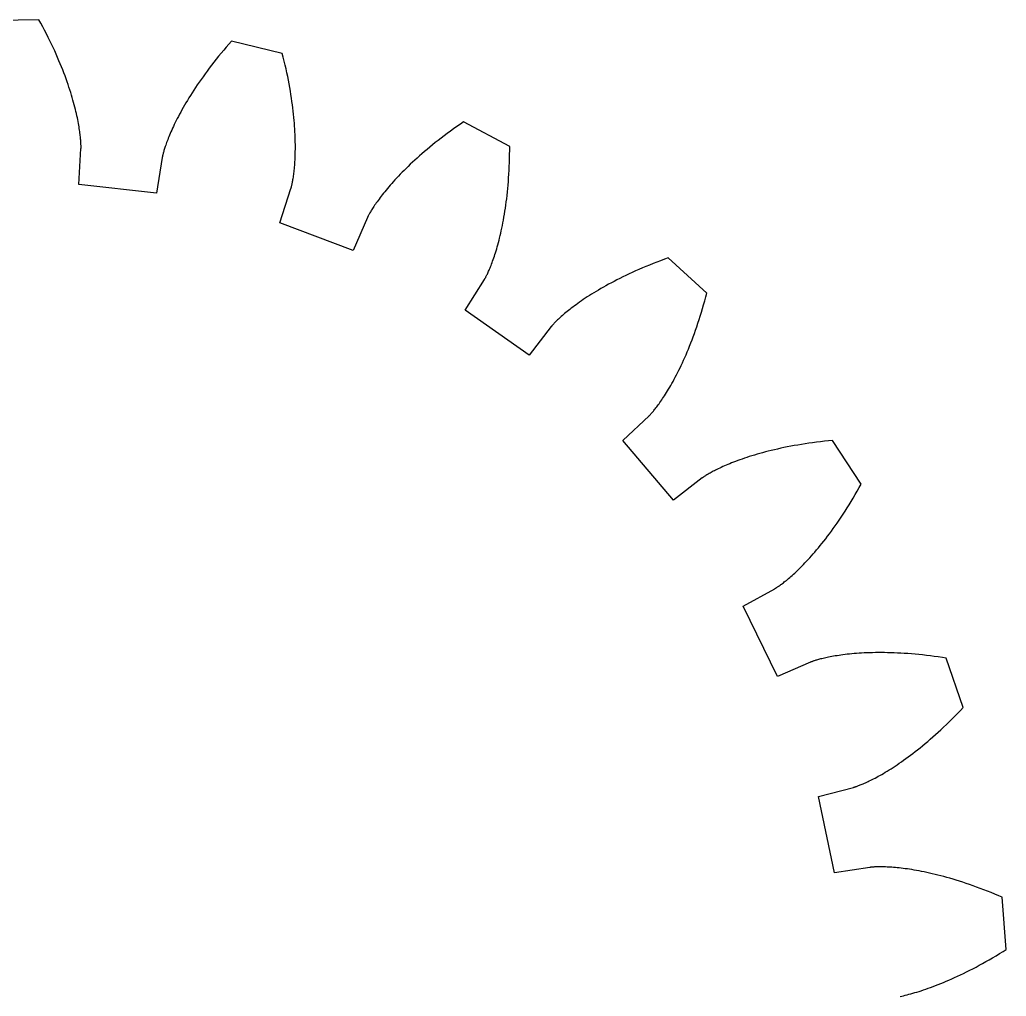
# Model space of a CAD drawing. Header units: metres. Extents: x -27 to 27, y -26.9 to 27.
# Drawn here: x -0.21 to 26.96, y 0.09 to 27 of the extents above; entities that cross this region are included whole.
import ezdxf

# ---------------------------------------------------------------- set-up
doc = ezdxf.new("R2010")
doc.units = ezdxf.units.M
doc.layers.add('1', color=7, linetype='Continuous')

msp = doc.modelspace()

# ---------------------------------------------------------------- linework, layer by layer
at = {"layer": '1'}
for p, q in [((0.317348, 26.998135), (-1.122025, 26.976675)), ((0.367988, 26.905449), (0.317348, 26.998135)), ((0.421586, 26.805283), (0.367988, 26.905449)), ((0.473477, 26.706238), (0.421586, 26.805283)), ((0.523685, 26.608337), (0.473477, 26.706238)), ((0.572235, 26.5116), (0.523685, 26.608337)), ((0.619149, 26.416046), (0.572235, 26.5116)), ((0.664455, 26.321703), (0.619149, 26.416046)), ((5.622053, 26.408192), (5.552286, 26.328896)), ((7.021542, 26.071018), (5.622053, 26.408192)), ((0.708174, 26.228586), (0.664455, 26.321703)), ((0.750334, 26.136719), (0.708174, 26.228586)), ((0.790958, 26.046118), (0.750334, 26.136719)), ((5.405608, 26.15773), (5.335117, 26.073252)), ((5.477992, 26.242952), (5.405608, 26.15773)), ((5.552286, 26.328896), (5.477992, 26.242952)), ((0.830072, 25.956804), (0.790958, 26.046118)), ((0.867702, 25.868797), (0.830072, 25.956804)), ((0.903873, 25.782118), (0.867702, 25.868797)), ((5.134811, 25.824549), (5.071702, 25.743313)), ((5.199738, 25.906633), (5.134811, 25.824549)), ((5.2665, 25.989544), (5.199738, 25.906633)), ((5.335117, 26.073252), (5.2665, 25.989544)), ((7.047541, 25.968651), (7.021542, 26.071018)), ((7.074544, 25.858301), (7.047541, 25.968651)), ((7.100174, 25.749464), (7.074544, 25.858301)), ((0.938612, 25.696781), (0.903873, 25.782118)), ((0.971946, 25.61281), (0.938612, 25.696781)), ((1.003899, 25.530218), (0.971946, 25.61281)), ((4.950851, 25.58349), (4.89307, 25.504951)), ((5.010388, 25.662952), (4.950851, 25.58349)), ((5.071702, 25.743313), (5.010388, 25.662952)), ((7.124458, 25.642153), (7.100174, 25.749464)), ((7.147424, 25.536381), (7.124458, 25.642153)), ((1.0345, 25.449026), (1.003899, 25.530218)), ((1.063775, 25.369247), (1.0345, 25.449026)), ((1.091751, 25.290903), (1.063775, 25.369247)), ((1.118455, 25.214008), (1.091751, 25.290903)), ((4.730053, 25.275131), (4.679086, 25.200535)), ((4.782693, 25.35075), (4.730053, 25.275131)), ((4.837024, 25.427364), (4.782693, 25.35075)), ((4.89307, 25.504951), (4.837024, 25.427364)), ((7.169102, 25.432163), (7.147424, 25.536381)), ((7.189522, 25.329515), (7.169102, 25.432163)), ((7.208711, 25.228451), (7.189522, 25.329515)), ((1.143915, 25.138575), (1.118455, 25.214008)), ((1.168159, 25.064625), (1.143915, 25.138575)), ((1.191214, 24.99217), (1.168159, 25.064625)), ((4.582075, 25.054495), (4.535988, 24.983099)), ((4.629767, 25.12698), (4.582075, 25.054495)), ((4.679086, 25.200535), (4.629767, 25.12698)), ((7.226699, 25.128986), (7.208711, 25.228451)), ((7.243515, 25.031128), (7.226699, 25.128986)), ((7.259189, 24.934893), (7.243515, 25.031128)), ((1.213108, 24.921228), (1.191214, 24.99217)), ((1.23387, 24.851809), (1.213108, 24.921228)), ((1.253527, 24.783932), (1.23387, 24.851809)), ((1.272109, 24.717607), (1.253527, 24.783932)), ((4.407126, 24.775669), (4.367227, 24.708853)), ((4.448537, 24.843664), (4.407126, 24.775669)), ((4.491483, 24.912815), (4.448537, 24.843664)), ((4.535988, 24.983099), (4.491483, 24.912815)), ((7.27375, 24.840294), (7.259189, 24.934893)), ((7.28723, 24.747343), (7.27375, 24.840294)), ((7.299655, 24.656048), (7.28723, 24.747343)), ((1.289643, 24.652849), (1.272109, 24.717607)), ((1.30616, 24.589674), (1.289643, 24.652849)), ((1.321687, 24.52809), (1.30616, 24.589674)), ((1.336254, 24.468113), (1.321687, 24.52809)), ((1.34989, 24.409752), (1.336254, 24.468113)), ((4.256365, 24.515675), (4.222275, 24.453773)), ((4.291871, 24.578835), (4.256365, 24.515675)), ((4.328817, 24.643232), (4.291871, 24.578835)), ((4.367227, 24.708853), (4.328817, 24.643232)), ((7.311058, 24.566425), (7.299655, 24.656048)), ((7.321468, 24.478479), (7.311058, 24.566425)), ((7.330915, 24.392227), (7.321468, 24.478479)), ((1.362625, 24.35302), (1.34989, 24.409752)), ((1.374487, 24.297928), (1.362625, 24.35302)), ((1.385507, 24.244486), (1.374487, 24.297928)), ((1.395714, 24.192707), (1.385507, 24.244486)), ((1.405138, 24.142597), (1.395714, 24.192707)), ((4.09957, 24.219158), (4.072182, 24.163847)), ((4.128249, 24.275827), (4.09957, 24.219158)), ((4.158242, 24.33383), (4.128249, 24.275827)), ((4.189575, 24.393152), (4.158242, 24.33383)), ((4.222275, 24.453773), (4.189575, 24.393152)), ((7.339431, 24.307676), (7.330915, 24.392227)), ((7.347044, 24.224836), (7.339431, 24.307676)), ((7.353786, 24.143715), (7.347044, 24.224836)), ((1.41381, 24.09417), (1.405138, 24.142597)), ((1.421758, 24.04743), (1.41381, 24.09417)), ((1.429014, 24.00239), (1.421758, 24.04743)), ((1.435607, 23.959057), (1.429014, 24.00239)), ((1.441569, 23.91744), (1.435607, 23.959057)), ((1.446929, 23.877544), (1.441569, 23.91744)), ((3.975001, 23.956505), (3.953666, 23.908234)), ((3.997493, 24.00622), (3.975001, 23.956505)), ((4.021169, 24.05736), (3.997493, 24.00622)), ((4.046057, 24.109907), (4.021169, 24.05736)), ((4.072182, 24.163847), (4.046057, 24.109907)), ((7.359687, 24.064322), (7.353786, 24.143715)), ((7.364779, 23.986664), (7.359687, 24.064322)), ((7.36909, 23.910753), (7.364779, 23.986664)), ((11.651657, 23.92732), (11.564379, 23.863308)), ((11.740942, 23.991615), (11.651657, 23.92732)), ((11.832246, 24.05616), (11.740942, 23.991615)), ((11.92558, 24.120926), (11.832246, 24.05616)), ((12.012875, 24.18038), (11.92558, 24.120926)), ((13.284544, 23.505762), (12.012875, 24.18038)), ((1.451717, 23.83938), (1.446929, 23.877544)), ((1.455966, 23.802952), (1.451717, 23.83938)), ((1.459705, 23.768267), (1.455966, 23.802952)), ((1.462964, 23.735331), (1.459705, 23.768267)), ((1.465776, 23.704149), (1.462964, 23.735331)), ((1.46817, 23.674726), (1.465776, 23.704149)), ((1.470178, 23.64707), (1.46817, 23.674726)), ((1.471831, 23.621181), (1.470178, 23.64707)), ((3.848455, 23.649769), (3.83446, 23.612024)), ((3.863414, 23.689058), (3.848455, 23.649769)), ((3.879367, 23.729883), (3.863414, 23.689058)), ((3.896341, 23.772228), (3.879367, 23.729883)), ((3.914364, 23.81608), (3.896341, 23.772228)), ((3.933464, 23.86142), (3.914364, 23.81608)), ((3.953666, 23.908234), (3.933464, 23.86142)), ((7.372654, 23.836594), (7.36909, 23.910753)), ((7.3755, 23.764193), (7.372654, 23.836594)), ((7.377659, 23.69356), (7.3755, 23.764193)), ((7.379163, 23.624697), (7.377659, 23.69356)), ((11.314465, 23.673256), (11.235093, 23.610668)), ((11.395795, 23.736246), (11.314465, 23.673256)), ((11.479095, 23.799606), (11.395795, 23.736246)), ((11.564379, 23.863308), (11.479095, 23.799606)), ((1.412786, 22.455601), (1.475094, 23.445959)), ((1.47316, 23.597067), (1.471831, 23.621181)), ((1.474195, 23.574728), (1.47316, 23.597067)), ((1.474968, 23.554169), (1.474195, 23.574728)), ((1.47551, 23.535391), (1.474968, 23.554169)), ((1.475094, 23.445959), (1.475277, 23.449532)), ((1.475277, 23.449532), (1.475459, 23.454)), ((1.475459, 23.454), (1.47566, 23.46026)), ((1.475852, 23.518398), (1.47551, 23.535391)), ((1.47566, 23.46026), (1.475848, 23.468307)), ((1.475848, 23.468307), (1.475993, 23.478146)), ((1.476026, 23.503193), (1.475852, 23.518398)), ((1.475993, 23.478146), (1.476063, 23.489775)), ((1.476063, 23.489775), (1.476026, 23.503193)), ((3.761142, 23.392288), (3.753842, 23.367397)), ((3.769177, 23.418829), (3.761142, 23.392288)), ((3.777977, 23.447006), (3.769177, 23.418829)), ((3.787571, 23.476809), (3.777977, 23.447006)), ((3.797988, 23.508223), (3.787571, 23.476809)), ((3.809255, 23.541239), (3.797988, 23.508223)), ((3.821404, 23.575846), (3.809255, 23.541239)), ((3.83446, 23.612024), (3.821404, 23.575846)), ((7.380042, 23.557615), (7.379163, 23.624697)), ((7.379246, 23.36709), (7.380053, 23.428806)), ((7.380329, 23.492317), (7.380042, 23.557615)), ((7.380053, 23.428806), (7.380329, 23.492317)), ((11.008587, 23.425596), (10.93691, 23.364901)), ((11.082168, 23.486809), (11.008587, 23.425596)), ((11.157665, 23.54851), (11.082168, 23.486809)), ((11.235093, 23.610668), (11.157665, 23.54851)), ((13.282981, 23.286547), (13.284268, 23.400145)), ((13.284268, 23.400145), (13.284544, 23.505762)), ((3.712161, 23.197172), (3.55536, 22.217323)), ((3.712768, 23.200699), (3.712161, 23.197172)), ((3.713572, 23.205097), (3.712768, 23.200699)), ((3.714751, 23.211248), (3.713572, 23.205097)), ((3.716336, 23.219141), (3.714751, 23.211248)), ((3.718356, 23.228771), (3.716336, 23.219141)), ((3.720843, 23.240131), (3.718356, 23.228771)), ((3.723826, 23.253214), (3.720843, 23.240131)), ((3.727337, 23.268007), (3.723826, 23.253214)), ((3.731404, 23.28451), (3.727337, 23.268007)), ((3.736058, 23.30271), (3.731404, 23.28451)), ((3.74133, 23.322596), (3.736058, 23.30271)), ((3.747248, 23.344162), (3.74133, 23.322596)), ((3.753842, 23.367397), (3.747248, 23.344162)), ((7.368347, 23.085548), (7.371338, 23.138239)), ((7.371338, 23.138239), (7.373955, 23.192743)), ((7.373955, 23.192743), (7.376166, 23.249054)), ((7.376166, 23.249054), (7.37794, 23.307171)), ((7.37794, 23.307171), (7.379246, 23.36709)), ((10.668919, 23.127844), (10.606524, 23.070152)), ((10.733139, 23.186193), (10.668919, 23.127844)), ((10.7992, 23.245171), (10.733139, 23.186193)), ((10.867118, 23.304749), (10.7992, 23.245171)), ((10.93691, 23.364901), (10.867118, 23.304749)), ((13.277573, 23.064775), (13.280739, 23.174755)), ((13.280739, 23.174755), (13.282981, 23.286547)), ((7.344306, 22.807528), (7.348881, 22.849319)), ((7.348881, 22.849319), (7.353271, 22.892931)), ((7.353271, 22.892931), (7.357444, 22.938358)), ((7.357444, 22.938358), (7.361369, 22.985607)), ((7.361369, 22.985607), (7.365014, 23.03467)), ((7.365014, 23.03467), (7.368347, 23.085548)), ((10.374863, 22.846491), (10.321341, 22.792486)), ((10.430125, 22.901287), (10.374863, 22.846491)), ((10.487144, 22.956848), (10.430125, 22.901287)), ((10.545938, 23.013145), (10.487144, 22.956848)), ((10.606524, 23.070152), (10.545938, 23.013145)), ((13.262843, 22.745781), (13.268592, 22.850281)), ((13.268592, 22.850281), (13.273513, 22.956615)), ((13.273513, 22.956615), (13.277573, 23.064775)), ((7.304778, 22.538534), (7.309711, 22.565823)), ((7.309711, 22.565823), (7.314709, 22.594915)), ((7.314709, 22.594915), (7.31974, 22.625818)), ((7.31974, 22.625818), (7.324773, 22.658529)), ((7.324773, 22.658529), (7.329778, 22.693054)), ((7.329778, 22.693054), (7.334723, 22.729395)), ((7.334723, 22.729395), (7.339576, 22.767551)), ((7.339576, 22.767551), (7.344306, 22.807528)), ((10.124281, 22.58489), (10.079179, 22.535223)), ((10.171029, 22.635475), (10.124281, 22.58489)), ((10.219442, 22.686953), (10.171029, 22.635475)), ((10.269541, 22.7393), (10.219442, 22.686953)), ((10.321341, 22.792486), (10.269541, 22.7393)), ((13.248981, 22.542305), (13.256294, 22.64312)), ((13.256294, 22.64312), (13.262843, 22.745781)), ((3.55536, 22.217323), (1.412786, 22.455601)), ((6.952883, 21.398771), (7.259525, 22.34252)), ((7.259525, 22.34252), (7.260591, 22.345936)), ((7.260591, 22.345936), (7.261878, 22.350218)), ((7.261878, 22.350218), (7.26363, 22.356232)), ((7.26363, 22.356232), (7.265813, 22.363979)), ((7.265813, 22.363979), (7.268401, 22.373472)), ((7.268401, 22.373472), (7.27136, 22.38472)), ((7.27136, 22.38472), (7.274662, 22.397724)), ((7.274662, 22.397724), (7.278275, 22.412495)), ((7.278275, 22.412495), (7.282168, 22.429039)), ((7.282168, 22.429039), (7.286314, 22.447361)), ((7.286314, 22.447361), (7.290678, 22.467466)), ((7.290678, 22.467466), (7.29523, 22.489361)), ((7.29523, 22.489361), (7.299941, 22.51305)), ((7.299941, 22.51305), (7.304778, 22.538534)), ((9.877657, 22.301527), (9.842007, 22.257883)), ((9.914831, 22.346235), (9.877657, 22.301527)), ((9.953549, 22.391983), (9.914831, 22.346235)), ((9.993834, 22.438745), (9.953549, 22.391983)), ((10.035704, 22.486502), (9.993834, 22.438745)), ((10.079179, 22.535223), (10.035704, 22.486502)), ((13.22276, 22.25098), (13.232183, 22.34623)), ((13.232183, 22.34623), (13.240933, 22.44334)), ((13.240933, 22.44334), (13.248981, 22.542305)), ((9.658871, 22.019606), (9.633265, 21.98403)), ((9.685842, 22.056398), (9.658871, 22.019606)), ((9.714204, 22.094389), (9.685842, 22.056398)), ((9.743979, 22.133556), (9.714204, 22.094389)), ((9.775189, 22.173874), (9.743979, 22.133556)), ((9.807858, 22.215324), (9.775189, 22.173874)), ((9.842007, 22.257883), (9.807858, 22.215324)), ((13.190787, 21.976439), (13.202031, 22.066082)), ((13.202031, 22.066082), (13.2127, 22.157598)), ((13.2127, 22.157598), (13.22276, 22.25098)), ((9.474787, 21.745726), (9.460403, 21.722017)), ((9.490317, 21.770828), (9.474787, 21.745726)), ((9.507022, 21.79731), (9.490317, 21.770828)), ((9.524923, 21.825146), (9.507022, 21.79731)), ((9.544047, 21.854322), (9.524923, 21.825146)), ((9.564421, 21.884821), (9.544047, 21.854322)), ((9.586064, 21.916616), (9.564421, 21.884821)), ((9.609005, 21.949694), (9.586064, 21.916616)), ((9.633265, 21.98403), (9.609005, 21.949694)), ((13.153921, 21.718763), (13.1667, 21.802776)), ((13.1667, 21.802776), (13.178999, 21.888668)), ((13.178999, 21.888668), (13.190787, 21.976439)), ((9.364438, 21.545212), (8.968884, 20.635141)), ((9.365902, 21.548477), (9.364438, 21.545212)), ((9.367775, 21.552538), (9.365902, 21.548477)), ((9.370447, 21.558201), (9.367775, 21.552538)), ((9.373944, 21.565453), (9.370447, 21.558201)), ((9.378296, 21.574278), (9.373944, 21.565453)), ((9.38353, 21.584661), (9.378296, 21.574278)), ((9.389673, 21.596592), (9.38353, 21.584661)), ((9.396752, 21.610048), (9.389673, 21.596592)), ((9.404796, 21.625019), (9.396752, 21.610048)), ((9.413831, 21.641491), (9.404796, 21.625019)), ((9.423882, 21.659441), (9.413831, 21.641491)), ((9.434977, 21.678858), (9.423882, 21.659441)), ((9.447143, 21.699724), (9.434977, 21.678858)), ((9.460403, 21.722017), (9.447143, 21.699724)), ((13.098639, 21.401533), (13.113021, 21.478016)), ((13.113021, 21.478016), (13.127049, 21.556383)), ((13.127049, 21.556383), (13.140694, 21.636633)), ((13.140694, 21.636633), (13.153921, 21.718763)), ((8.968884, 20.635141), (6.952883, 21.398771)), ((13.053698, 21.183386), (13.068947, 21.254219)), ((13.068947, 21.254219), (13.083938, 21.326933)), ((13.083938, 21.326933), (13.098639, 21.401533)), ((12.990762, 20.918848), (13.006723, 20.982166)), ((13.006723, 20.982166), (13.022554, 21.047361)), ((13.022554, 21.047361), (13.038223, 21.114433)), ((13.038223, 21.114433), (13.053698, 21.183386)), ((12.910088, 20.630272), (12.926232, 20.684263)), ((12.926232, 20.684263), (12.942405, 20.740112)), ((12.942405, 20.740112), (12.958571, 20.797825)), ((12.958571, 20.797825), (12.9747, 20.857401)), ((12.9747, 20.857401), (12.990762, 20.918848)), ((12.815494, 20.345022), (12.830832, 20.387985)), ((12.830832, 20.387985), (12.846385, 20.432774)), ((12.846385, 20.432774), (12.862117, 20.479389)), ((12.862117, 20.479389), (12.877997, 20.52784)), ((12.877997, 20.52784), (12.893998, 20.578133)), ((12.893998, 20.578133), (12.910088, 20.630272)), ((17.549547, 20.397352), (17.443039, 20.357832)), ((17.648884, 20.433229), (17.549547, 20.397352)), ((18.712831, 19.463554), (17.648884, 20.433229)), ((12.716588, 20.094641), (12.729598, 20.125072)), ((12.729598, 20.125072), (12.743032, 20.157269)), ((12.743032, 20.157269), (12.756859, 20.191238)), ((12.756859, 20.191238), (12.771048, 20.22699)), ((12.771048, 20.22699), (12.78557, 20.264532)), ((12.78557, 20.264532), (12.800396, 20.303873)), ((12.800396, 20.303873), (12.815494, 20.345022)), ((16.8463, 20.115725), (16.753857, 20.074842)), ((16.940741, 20.156509), (16.8463, 20.115725)), ((17.03718, 20.197163), (16.940741, 20.156509)), ((17.135626, 20.237656), (17.03718, 20.197163)), ((17.236082, 20.277952), (17.135626, 20.237656)), ((17.338551, 20.31802), (17.236082, 20.277952)), ((17.443039, 20.357832), (17.338551, 20.31802)), ((12.589693, 19.838261), (12.592005, 19.842089)), ((12.592005, 19.842089), (12.595197, 19.847477)), ((12.595197, 19.847477), (12.599238, 19.854439)), ((12.599238, 19.854439), (12.604105, 19.862991)), ((12.604105, 19.862991), (12.609769, 19.873148)), ((12.609769, 19.873148), (12.616201, 19.884924)), ((12.616201, 19.884924), (12.623373, 19.898331)), ((12.623373, 19.898331), (12.631259, 19.913387)), ((12.631259, 19.913387), (12.639831, 19.930103)), ((12.639831, 19.930103), (12.649057, 19.948492)), ((12.649057, 19.948492), (12.658913, 19.968567)), ((12.658913, 19.968567), (12.669366, 19.990339)), ((12.669366, 19.990339), (12.680388, 20.013821)), ((12.680388, 20.013821), (12.691954, 20.039024)), ((12.691954, 20.039024), (12.704029, 20.06596)), ((12.704029, 20.06596), (12.716588, 20.094641)), ((16.321363, 19.870045), (16.240763, 19.829229)), ((16.403921, 19.910952), (16.321363, 19.870045)), ((16.488441, 19.951914), (16.403921, 19.910952)), ((16.574934, 19.992905), (16.488441, 19.951914)), ((16.663403, 20.033892), (16.574934, 19.992905)), ((16.753857, 20.074842), (16.663403, 20.033892)), ((12.056102, 18.997379), (12.587811, 19.835218)), ((12.587811, 19.835218), (12.589693, 19.838261)), ((15.797763, 19.587934), (15.73061, 19.548603)), ((15.866808, 19.627569), (15.797763, 19.587934)), ((15.937756, 19.667477), (15.866808, 19.627569)), ((16.010614, 19.707626), (15.937756, 19.667477)), ((16.085398, 19.74799), (16.010614, 19.707626)), ((16.162109, 19.788532), (16.085398, 19.74799)), ((16.240763, 19.829229), (16.162109, 19.788532)), ((15.366806, 19.320648), (15.312579, 19.284269)), ((15.422842, 19.357538), (15.366806, 19.320648)), ((15.480702, 19.394907), (15.422842, 19.357538)), ((15.540396, 19.432728), (15.480702, 19.394907)), ((15.601938, 19.470972), (15.540396, 19.432728)), ((15.665339, 19.509605), (15.601938, 19.470972)), ((15.73061, 19.548603), (15.665339, 19.509605)), ((18.656801, 19.251616), (18.6863, 19.361322)), ((18.6863, 19.361322), (18.712831, 19.463554)), ((14.982503, 19.046249), (14.942246, 19.014961)), ((15.024453, 19.078274), (14.982503, 19.046249)), ((15.068113, 19.111004), (15.024453, 19.078274)), ((15.113498, 19.144411), (15.068113, 19.111004)), ((15.160622, 19.178469), (15.113498, 19.144411)), ((15.209501, 19.213152), (15.160622, 19.178469)), ((15.260149, 19.248426), (15.209501, 19.213152)), ((15.312579, 19.284269), (15.260149, 19.248426)), ((18.56558, 18.934402), (18.596411, 19.038157)), ((18.596411, 19.038157), (18.626827, 19.143892)), ((18.626827, 19.143892), (18.656801, 19.251616)), ((13.818862, 17.75638), (12.056102, 18.997379)), ((14.653374, 18.770718), (14.629112, 18.748207)), ((14.679153, 18.794222), (14.653374, 18.770718)), ((14.70647, 18.818695), (14.679153, 18.794222)), ((14.735342, 18.844109), (14.70647, 18.818695)), ((14.765788, 18.870441), (14.735342, 18.844109)), ((14.797826, 18.897665), (14.765788, 18.870441)), ((14.831472, 18.925756), (14.797826, 18.897665)), ((14.866747, 18.954685), (14.831472, 18.925756)), ((14.903666, 18.98443), (14.866747, 18.954685)), ((14.942246, 19.014961), (14.903666, 18.98443)), ((18.502813, 18.732845), (18.534369, 18.832632)), ((18.534369, 18.832632), (18.56558, 18.934402)), ((14.428313, 18.539488), (13.818862, 17.75638)), ((14.430544, 18.542286), (14.428313, 18.539488)), ((14.433368, 18.545753), (14.430544, 18.542286)), ((14.437365, 18.550575), (14.433368, 18.545753)), ((14.442554, 18.556728), (14.437365, 18.550575)), ((14.448965, 18.564194), (14.442554, 18.556728)), ((14.456616, 18.57295), (14.448965, 18.564194)), ((14.465534, 18.582977), (14.456616, 18.57295)), ((14.475737, 18.594252), (14.465534, 18.582977)), ((14.487251, 18.606752), (14.475737, 18.594252)), ((14.500098, 18.620461), (14.487251, 18.606752)), ((14.514297, 18.635347), (14.500098, 18.620461)), ((14.529873, 18.651394), (14.514297, 18.635347)), ((14.546845, 18.668579), (14.529873, 18.651394)), ((14.565234, 18.686874), (14.546845, 18.668579)), ((14.585062, 18.706261), (14.565234, 18.686874)), ((14.606347, 18.726713), (14.585062, 18.706261)), ((14.629112, 18.748207), (14.606347, 18.726713)), ((18.406378, 18.445354), (18.438786, 18.539209)), ((18.438786, 18.539209), (18.47094, 18.635038)), ((18.47094, 18.635038), (18.502813, 18.732845)), ((18.30797, 18.175611), (18.340939, 18.263559)), ((18.340939, 18.263559), (18.373751, 18.353472)), ((18.373751, 18.353472), (18.406378, 18.445354)), ((18.208448, 17.923512), (18.241693, 18.005592)), ((18.241693, 18.005592), (18.274878, 18.089624)), ((18.274878, 18.089624), (18.30797, 18.175611)), ((18.075495, 17.614586), (18.108667, 17.688921)), ((18.108667, 17.688921), (18.141905, 17.765182)), ((18.141905, 17.765182), (18.175175, 17.843376)), ((18.175175, 17.843376), (18.208448, 17.923512)), ((17.944073, 17.336363), (17.976675, 17.403067)), ((17.976675, 17.403067), (18.009468, 17.471664)), ((18.009468, 17.471664), (18.042418, 17.54217)), ((18.042418, 17.54217), (18.075495, 17.614586)), ((17.816147, 17.088333), (17.847694, 17.147541)), ((17.847694, 17.147541), (17.879551, 17.208611)), ((17.879551, 17.208611), (17.911686, 17.271547)), ((17.911686, 17.271547), (17.944073, 17.336363)), ((17.664099, 16.819807), (17.693653, 16.869879)), ((17.693653, 16.869879), (17.723663, 16.921757)), ((17.723663, 16.921757), (17.754103, 16.975451)), ((17.754103, 16.975451), (17.784941, 17.030973)), ((17.784941, 17.030973), (17.816147, 17.088333)), ((17.498016, 16.556562), (17.524218, 16.596075)), ((17.524218, 16.596075), (17.551048, 16.637314)), ((17.551048, 16.637314), (17.57848, 16.680292)), ((17.57848, 16.680292), (17.606483, 16.725025)), ((17.606483, 16.725025), (17.635035, 16.771526)), ((17.635035, 16.771526), (17.664099, 16.819807)), ((17.314407, 16.300844), (17.334578, 16.327084)), ((17.334578, 16.327084), (17.355595, 16.354927)), ((17.355595, 16.354927), (17.377436, 16.384392)), ((17.377436, 16.384392), (17.40007, 16.415491)), ((17.40007, 16.415491), (17.423473, 16.448242)), ((17.423473, 16.448242), (17.447617, 16.48266)), ((17.447617, 16.48266), (17.472473, 16.518763)), ((17.472473, 16.518763), (17.498016, 16.556562)), ((16.401794, 15.40231), (17.12516, 16.081596)), ((17.12516, 16.081596), (17.127741, 16.084076)), ((17.127741, 16.084076), (17.130932, 16.08721)), ((17.130932, 16.08721), (17.135363, 16.091635)), ((17.135363, 16.091635), (17.14101, 16.097372)), ((17.14101, 16.097372), (17.14785, 16.104445)), ((17.14785, 16.104445), (17.155861, 16.112875)), ((17.155861, 16.112875), (17.16502, 16.122681)), ((17.16502, 16.122681), (17.175303, 16.133884)), ((17.175303, 16.133884), (17.186684, 16.146505)), ((17.186684, 16.146505), (17.199144, 16.160564)), ((17.199144, 16.160564), (17.212654, 16.176081)), ((17.212654, 16.176081), (17.22719, 16.193073)), ((17.22719, 16.193073), (17.242731, 16.211563)), ((17.242731, 16.211563), (17.259247, 16.231565)), ((17.259247, 16.231565), (17.276716, 16.253101)), ((17.276716, 16.253101), (17.295111, 16.276188)), ((17.295111, 16.276188), (17.314407, 16.300844)), ((17.80055, 13.76192), (16.401794, 15.40231)), ((20.932266, 15.224578), (20.840216, 15.205922)), ((21.026236, 15.242772), (20.932266, 15.224578)), ((21.12212, 15.260469), (21.026236, 15.242772)), ((21.219915, 15.277638), (21.12212, 15.260469)), ((21.31962, 15.294247), (21.219915, 15.277638)), ((21.421236, 15.310265), (21.31962, 15.294247)), ((21.524755, 15.325657), (21.421236, 15.310265)), ((21.63018, 15.340394), (21.524755, 15.325657)), ((21.737501, 15.354443), (21.63018, 15.340394)), ((21.846716, 15.36777), (21.737501, 15.354443)), ((21.957821, 15.380345), (21.846716, 15.36777)), ((22.070812, 15.392137), (21.957821, 15.380345)), ((22.175951, 15.402182), (22.070812, 15.392137)), ((22.965324, 14.198378), (22.175951, 15.402182)), ((19.88489, 14.957474), (19.817665, 14.935686)), ((19.95401, 14.97921), (19.88489, 14.957474)), ((20.025026, 15.000864), (19.95401, 14.97921)), ((20.097944, 15.022404), (20.025026, 15.000864)), ((20.17277, 15.043799), (20.097944, 15.022404)), ((20.249502, 15.065019), (20.17277, 15.043799)), ((20.328146, 15.086028), (20.249502, 15.065019)), ((20.408701, 15.106796), (20.328146, 15.086028)), ((20.491171, 15.127294), (20.408701, 15.106796)), ((20.575556, 15.147486), (20.491171, 15.127294)), ((20.66186, 15.167344), (20.575556, 15.147486)), ((20.750078, 15.186832), (20.66186, 15.167344)), ((20.840216, 15.205922), (20.750078, 15.186832)), ((19.156677, 14.681607), (19.11352, 14.661979)), ((19.201637, 14.701585), (19.156677, 14.681607)), ((19.248411, 14.72188), (19.201637, 14.701585)), ((19.297007, 14.742465), (19.248411, 14.72188)), ((19.347435, 14.763309), (19.297007, 14.742465)), ((19.399702, 14.784379), (19.347435, 14.763309)), ((19.453815, 14.805649), (19.399702, 14.784379)), ((19.509785, 14.827085), (19.453815, 14.805649)), ((19.567614, 14.848657), (19.509785, 14.827085)), ((19.62731, 14.870335), (19.567614, 14.848657)), ((19.688881, 14.892085), (19.62731, 14.870335)), ((19.752331, 14.913879), (19.688881, 14.892085)), ((19.817665, 14.935686), (19.752331, 14.913879)), ((18.645159, 14.41011), (18.632473, 14.401727)), ((18.65942, 14.419354), (18.645159, 14.41011)), ((18.675272, 14.429436), (18.65942, 14.419354)), ((18.692728, 14.440324), (18.675272, 14.429436)), ((18.711805, 14.451993), (18.692728, 14.440324)), ((18.732517, 14.464417), (18.711805, 14.451993)), ((18.754877, 14.477565), (18.732517, 14.464417)), ((18.778904, 14.491411), (18.754877, 14.477565)), ((18.804607, 14.505927), (18.778904, 14.491411)), ((18.832003, 14.521085), (18.804607, 14.505927)), ((18.861099, 14.536855), (18.832003, 14.521085)), ((18.891914, 14.553209), (18.861099, 14.536855)), ((18.924459, 14.57012), (18.891914, 14.553209)), ((18.958744, 14.587556), (18.924459, 14.57012)), ((18.994783, 14.60549), (18.958744, 14.587556)), ((19.032583, 14.623891), (18.994783, 14.60549)), ((19.072161, 14.642731), (19.032583, 14.623891)), ((19.11352, 14.661979), (19.072161, 14.642731)), ((18.585606, 14.36886), (17.80055, 13.76192)), ((18.588463, 14.371016), (18.585606, 14.36886)), ((18.59206, 14.373672), (18.588463, 14.371016)), ((18.59713, 14.377349), (18.59206, 14.373672)), ((18.603687, 14.382017), (18.59713, 14.377349)), ((18.611752, 14.387654), (18.603687, 14.382017)), ((18.621342, 14.394233), (18.611752, 14.387654)), ((18.632473, 14.401727), (18.621342, 14.394233)), ((22.914202, 14.105957), (22.965324, 14.198378)), ((22.746769, 13.815298), (22.802525, 13.910148)), ((22.802525, 13.910148), (22.858347, 14.007031)), ((22.858347, 14.007031), (22.914202, 14.105957)), ((22.580183, 13.542856), (22.635565, 13.63166)), ((22.635565, 13.63166), (22.691105, 13.722471)), ((22.691105, 13.722471), (22.746769, 13.815298)), ((22.415281, 13.28838), (22.470011, 13.371226)), ((22.470011, 13.371226), (22.524988, 13.456047)), ((22.524988, 13.456047), (22.580183, 13.542856)), ((22.199446, 12.976527), (22.252884, 13.051584)), ((22.252884, 13.051584), (22.306686, 13.12857)), ((22.306686, 13.12857), (22.36083, 13.207498)), ((22.36083, 13.207498), (22.415281, 13.28838)), ((22.041637, 12.762812), (22.093794, 12.832154)), ((22.093794, 12.832154), (22.146406, 12.903389)), ((22.146406, 12.903389), (22.199446, 12.976527)), ((21.788694, 12.443988), (21.838142, 12.504082)), ((21.838142, 12.504082), (21.888189, 12.565997)), ((21.888189, 12.565997), (21.938807, 12.629747)), ((21.938807, 12.629747), (21.989965, 12.695348)), ((21.989965, 12.695348), (22.041637, 12.762812)), ((21.597441, 12.221506), (21.644218, 12.274474)), ((21.644218, 12.274474), (21.691706, 12.3292)), ((21.691706, 12.3292), (21.739872, 12.385699)), ((21.739872, 12.385699), (21.788694, 12.443988)), ((21.333143, 11.939649), (21.375113, 11.982433)), ((21.375113, 11.982433), (21.417948, 12.02687)), ((21.417948, 12.02687), (21.461626, 12.072979)), ((21.461626, 12.072979), (21.506117, 12.120775)), ((21.506117, 12.120775), (21.551397, 12.170279)), ((21.551397, 12.170279), (21.597441, 12.221506)), ((21.065733, 11.684827), (21.100939, 11.716582)), ((21.100939, 11.716582), (21.137182, 11.749853)), ((21.137182, 11.749853), (21.17444, 11.784659)), ((21.17444, 11.784659), (21.21269, 11.821023)), ((21.21269, 11.821023), (21.251907, 11.858963)), ((21.251907, 11.858963), (21.292067, 11.898498)), ((21.292067, 11.898498), (21.333143, 11.939649)), ((20.732672, 11.414154), (20.753643, 11.42942)), ((20.753643, 11.42942), (20.775919, 11.445935)), ((20.775919, 11.445935), (20.799479, 11.463722)), ((20.799479, 11.463722), (20.824299, 11.482804)), ((20.824299, 11.482804), (20.850361, 11.503204)), ((20.850361, 11.503204), (20.877644, 11.524946)), ((20.877644, 11.524946), (20.906126, 11.548053)), ((20.906126, 11.548053), (20.935783, 11.572546)), ((20.935783, 11.572546), (20.966595, 11.598449)), ((20.966595, 11.598449), (20.998539, 11.625781)), ((20.998539, 11.625781), (21.031593, 11.654567)), ((21.031593, 11.654567), (21.065733, 11.684827)), ((19.716902, 10.839458), (20.586473, 11.31751)), ((20.586473, 11.31751), (20.589588, 11.319269)), ((20.589588, 11.319269), (20.59346, 11.32151)), ((20.59346, 11.32151), (20.598852, 11.324695)), ((20.598852, 11.324695), (20.605747, 11.328848)), ((20.605747, 11.328848), (20.614132, 11.333998)), ((20.614132, 11.333998), (20.623989, 11.340169)), ((20.623989, 11.340169), (20.635298, 11.34739)), ((20.635298, 11.34739), (20.648043, 11.355683)), ((20.648043, 11.355683), (20.662207, 11.365078)), ((20.662207, 11.365078), (20.677771, 11.375597)), ((20.677771, 11.375597), (20.694715, 11.387266)), ((20.694715, 11.387266), (20.713022, 11.40011)), ((20.713022, 11.40011), (20.732672, 11.414154)), ((20.663763, 8.902747), (19.716902, 10.839458)), ((22.645571, 9.515892), (22.584194, 9.509379)), ((22.708784, 9.522042), (22.645571, 9.515892)), ((22.773829, 9.527798), (22.708784, 9.522042)), ((22.840704, 9.533129), (22.773829, 9.527798)), ((22.90941, 9.538002), (22.840704, 9.533129)), ((22.97994, 9.542386), (22.90941, 9.538002)), ((23.052296, 9.546251), (22.97994, 9.542386)), ((23.126465, 9.549563), (23.052296, 9.546251)), ((23.20245, 9.552293), (23.126465, 9.549563)), ((23.280245, 9.554408), (23.20245, 9.552293)), ((23.359844, 9.555877), (23.280245, 9.554408)), ((23.44124, 9.556668), (23.359844, 9.555877)), ((23.524431, 9.556752), (23.44124, 9.556668)), ((23.609407, 9.556095), (23.524431, 9.556752)), ((23.696163, 9.554667), (23.609407, 9.556095)), ((23.784693, 9.552439), (23.696163, 9.554667)), ((23.874987, 9.549376), (23.784693, 9.552439)), ((23.967039, 9.545449), (23.874987, 9.549376)), ((24.060839, 9.540627), (23.967039, 9.545449)), ((24.15638, 9.534881), (24.060839, 9.540627)), ((24.253653, 9.528176), (24.15638, 9.534881)), ((24.352646, 9.520486), (24.253653, 9.528176)), ((24.45335, 9.511777), (24.352646, 9.520486)), ((21.575094, 9.295384), (20.663763, 8.902747)), ((21.578398, 9.296762), (21.575094, 9.295384)), ((21.582542, 9.29844), (21.578398, 9.296762)), ((21.588367, 9.30074), (21.582542, 9.29844)), ((21.595881, 9.303631), (21.588367, 9.30074)), ((21.605093, 9.307085), (21.595881, 9.303631)), ((21.616016, 9.311072), (21.605093, 9.307085)), ((21.628662, 9.315563), (21.616016, 9.311072)), ((21.643034, 9.320527), (21.628662, 9.315563)), ((21.659147, 9.325935), (21.643034, 9.320527)), ((21.677008, 9.331758), (21.659147, 9.325935)), ((21.696623, 9.337962), (21.677008, 9.331758)), ((21.718002, 9.344522), (21.696623, 9.337962)), ((21.741154, 9.351403), (21.718002, 9.344522)), ((21.766083, 9.358577), (21.741154, 9.351403)), ((21.792797, 9.366014), (21.766083, 9.358577)), ((21.821302, 9.373682), (21.792797, 9.366014)), ((21.851606, 9.381551), (21.821302, 9.373682)), ((21.883711, 9.389588), (21.851606, 9.381551)), ((21.917625, 9.397765), (21.883711, 9.389588)), ((21.953354, 9.406051), (21.917625, 9.397765)), ((21.990898, 9.414412), (21.953354, 9.406051)), ((22.030264, 9.422821), (21.990898, 9.414412)), ((22.071453, 9.431243), (22.030264, 9.422821)), ((22.114471, 9.43965), (22.071453, 9.431243)), ((22.159319, 9.448007), (22.114471, 9.43965)), ((22.206001, 9.456286), (22.159319, 9.448007)), ((22.254517, 9.464455), (22.206001, 9.456286)), ((22.304869, 9.472481), (22.254517, 9.464455)), ((22.357058, 9.480333), (22.304869, 9.472481)), ((22.411085, 9.487981), (22.357058, 9.480333)), ((22.466949, 9.495392), (22.411085, 9.487981)), ((22.524652, 9.502535), (22.466949, 9.495392)), ((22.584194, 9.509379), (22.524652, 9.502535)), ((24.555756, 9.50202), (24.45335, 9.511777)), ((24.659851, 9.491184), (24.555756, 9.50202)), ((24.765629, 9.479241), (24.659851, 9.491184)), ((24.873072, 9.466158), (24.765629, 9.479241)), ((24.98217, 9.451906), (24.873072, 9.466158)), ((25.092911, 9.436456), (24.98217, 9.451906)), ((25.205284, 9.419777), (25.092911, 9.436456)), ((25.309618, 9.403359), (25.205284, 9.419777)), ((25.774818, 8.041066), (25.309618, 9.403359)), ((25.545454, 7.802377), (25.623615, 7.882335)), ((25.623615, 7.882335), (25.702318, 7.964262)), ((25.702318, 7.964262), (25.774818, 8.041066)), ((25.314482, 7.57416), (25.39086, 7.648306)), ((25.39086, 7.648306), (25.467861, 7.724373)), ((25.467861, 7.724373), (25.545454, 7.802377)), ((25.015749, 7.296446), (25.089363, 7.36308)), ((25.089363, 7.36308), (25.163706, 7.431564)), ((25.163706, 7.431564), (25.238756, 7.501919)), ((25.238756, 7.501919), (25.314482, 7.57416)), ((24.729139, 7.048068), (24.799564, 7.107477)), ((24.799564, 7.107477), (24.870823, 7.168664)), ((24.870823, 7.168664), (24.942894, 7.231647)), ((24.942894, 7.231647), (25.015749, 7.296446)), ((24.390448, 6.777001), (24.456314, 6.827817)), ((24.456314, 6.827817), (24.52314, 6.880312)), ((24.52314, 6.880312), (24.590902, 6.934505)), ((24.590902, 6.934505), (24.659578, 6.990417)), ((24.659578, 6.990417), (24.729139, 7.048068)), ((24.016762, 6.506151), (24.076366, 6.547348)), ((24.076366, 6.547348), (24.137072, 6.590093)), ((24.137072, 6.590093), (24.198856, 6.634409)), ((24.198856, 6.634409), (24.261696, 6.680318)), ((24.261696, 6.680318), (24.325567, 6.727842)), ((24.325567, 6.727842), (24.390448, 6.777001)), ((23.582172, 6.229563), (23.632193, 6.259205)), ((23.632193, 6.259205), (23.683483, 6.290208)), ((23.683483, 6.290208), (23.736025, 6.322597)), ((23.736025, 6.322597), (23.789797, 6.356394)), ((23.789797, 6.356394), (23.844776, 6.391625)), ((23.844776, 6.391625), (23.900944, 6.428312)), ((23.900944, 6.428312), (23.958281, 6.46648)), ((23.958281, 6.46648), (24.016762, 6.506151)), ((23.08787, 5.97081), (23.121204, 5.986107)), ((23.121204, 5.986107), (23.156021, 6.002456)), ((23.156021, 6.002456), (23.192307, 6.019881)), ((23.192307, 6.019881), (23.230045, 6.038412)), ((23.230045, 6.038412), (23.26922, 6.058073)), ((23.26922, 6.058073), (23.309813, 6.078891)), ((23.309813, 6.078891), (23.351809, 6.100894)), ((23.351809, 6.100894), (23.395187, 6.124106)), ((23.395187, 6.124106), (23.43993, 6.148553)), ((23.43993, 6.148553), (23.486021, 6.174262)), ((23.486021, 6.174262), (23.533443, 6.201257)), ((23.533443, 6.201257), (23.582172, 6.229563)), ((21.793121, 5.595522), (22.754261, 5.842301)), ((22.754261, 5.842301), (22.757717, 5.843231)), ((22.757717, 5.843231), (22.762022, 5.844439)), ((22.762022, 5.844439), (22.768038, 5.846182)), ((22.768038, 5.846182), (22.775749, 5.84849)), ((22.775749, 5.84849), (22.785151, 5.851392)), ((22.785151, 5.851392), (22.796232, 5.854919)), ((22.796232, 5.854919), (22.808983, 5.859101)), ((22.808983, 5.859101), (22.823389, 5.863965)), ((22.823389, 5.863965), (22.839443, 5.869541)), ((22.839443, 5.869541), (22.857136, 5.875859)), ((22.857136, 5.875859), (22.87645, 5.882948)), ((22.87645, 5.882948), (22.897375, 5.890836)), ((22.897375, 5.890836), (22.919901, 5.899551)), ((22.919901, 5.899551), (22.94401, 5.909122)), ((22.94401, 5.909122), (22.969694, 5.919579)), ((22.969694, 5.919579), (22.996935, 5.930948)), ((22.996935, 5.930948), (23.025723, 5.943258)), ((23.025723, 5.943258), (23.056038, 5.956536)), ((23.056038, 5.956536), (23.08787, 5.97081)), ((22.228596, 3.484182), (21.793121, 5.595522)), ((23.208941, 3.637845), (22.228596, 3.484182)), ((23.212482, 3.638358), (23.208941, 3.637845)), ((23.216915, 3.638953), (23.212482, 3.638358)), ((23.223129, 3.639732), (23.216915, 3.638953)), ((23.231125, 3.640664), (23.223129, 3.639732)), ((23.240908, 3.641718), (23.231125, 3.640664)), ((23.25248, 3.642863), (23.240908, 3.641718)), ((23.265844, 3.644068), (23.25248, 3.642863)), ((23.280998, 3.645302), (23.265844, 3.644068)), ((23.297951, 3.646533), (23.280998, 3.645302)), ((23.316698, 3.647731), (23.297951, 3.646533)), ((23.33724, 3.648863), (23.316698, 3.647731)), ((23.359579, 3.649899), (23.33724, 3.648863)), ((23.383715, 3.650807), (23.359579, 3.649899)), ((23.409643, 3.651556), (23.383715, 3.650807)), ((23.437368, 3.652115), (23.409643, 3.651556)), ((23.466885, 3.652453), (23.437368, 3.652115)), ((23.498196, 3.652538), (23.466885, 3.652453)), ((23.53129, 3.652339), (23.498196, 3.652538)), ((23.566172, 3.651826), (23.53129, 3.652339)), ((23.602839, 3.650966), (23.566172, 3.651826)), ((23.641283, 3.649728), (23.602839, 3.650966)), ((23.681503, 3.648082), (23.641283, 3.649728)), ((23.723494, 3.645996), (23.681503, 3.648082)), ((23.76725, 3.64344), (23.723494, 3.645996)), ((23.812767, 3.640382), (23.76725, 3.64344)), ((23.860041, 3.636792), (23.812767, 3.640382)), ((23.909065, 3.632638), (23.860041, 3.636792)), ((23.959829, 3.62789), (23.909065, 3.632638)), ((24.012331, 3.622517), (23.959829, 3.62789)), ((24.066565, 3.616488), (24.012331, 3.622517)), ((24.122517, 3.609774), (24.066565, 3.616488)), ((24.180183, 3.602342), (24.122517, 3.609774)), ((24.239555, 3.594164), (24.180183, 3.602342)), ((24.300625, 3.585208), (24.239555, 3.594164)), ((24.36338, 3.575445), (24.300625, 3.585208)), ((24.427813, 3.564844), (24.36338, 3.575445)), ((24.493914, 3.553375), (24.427813, 3.564844)), ((24.561674, 3.541009), (24.493914, 3.553375)), ((24.631079, 3.527716), (24.561674, 3.541009)), ((24.70212, 3.513465), (24.631079, 3.527716)), ((24.774784, 3.498228), (24.70212, 3.513465)), ((24.84906, 3.481975), (24.774784, 3.498228)), ((24.924936, 3.464677), (24.84906, 3.481975)), ((25.002401, 3.446305), (24.924936, 3.464677)), ((25.081438, 3.426829), (25.002401, 3.446305)), ((25.162035, 3.406221), (25.081438, 3.426829)), ((25.244179, 3.384452), (25.162035, 3.406221)), ((25.327854, 3.361494), (25.244179, 3.384452)), ((25.413048, 3.337319), (25.327854, 3.361494)), ((25.499743, 3.311897), (25.413048, 3.337319)), ((25.587927, 3.285201), (25.499743, 3.311897)), ((25.677582, 3.257204), (25.587927, 3.285201)), ((25.768692, 3.227877), (25.677582, 3.257204)), ((25.86124, 3.197193), (25.768692, 3.227877)), ((25.955212, 3.165126), (25.86124, 3.197193)), ((26.050585, 3.131646), (25.955212, 3.165126)), ((26.147348, 3.096729), (26.050585, 3.131646)), ((26.245478, 3.060346), (26.147348, 3.096729)), ((26.344961, 3.022472), (26.245478, 3.060346)), ((26.445776, 2.98308), (26.344961, 3.022472)), ((26.547901, 2.942144), (26.445776, 2.98308)), ((26.651321, 2.899639), (26.547901, 2.942144)), ((26.756018, 2.855538), (26.651321, 2.899639)), ((26.852991, 2.813689), (26.756018, 2.855538)), ((26.964787, 1.378505), (26.852991, 2.813689)), ((26.875463, 1.322144), (26.964787, 1.378505)), ((26.402798, 1.040749), (26.495216, 1.093571)), ((26.495216, 1.093571), (26.588715, 1.148099)), ((26.588715, 1.148099), (26.68327, 1.204355)), ((26.68327, 1.204355), (26.77886, 1.262363)), ((26.77886, 1.262363), (26.875463, 1.322144)), ((25.957705, 0.801407), (26.044386, 0.846052)), ((26.044386, 0.846052), (26.132257, 0.892284)), ((26.132257, 0.892284), (26.221296, 0.940129)), ((26.221296, 0.940129), (26.311485, 0.989609)), ((26.311485, 0.989609), (26.402798, 1.040749)), ((25.385983, 0.531272), (25.463764, 0.565498)), ((25.463764, 0.565498), (25.542875, 0.601137)), ((25.542875, 0.601137), (25.623299, 0.638213)), ((25.623299, 0.638213), (25.705011, 0.676753)), ((25.705011, 0.676753), (25.787998, 0.716782)), ((25.787998, 0.716782), (25.872234, 0.758325)), ((25.872234, 0.758325), (25.957705, 0.801407)), ((24.685181, 0.260866), (24.748709, 0.282432)), ((24.748709, 0.282432), (24.813736, 0.305142)), ((24.813736, 0.305142), (24.880245, 0.329023)), ((24.880245, 0.329023), (24.948223, 0.354102)), ((24.948223, 0.354102), (25.017651, 0.380408)), ((25.017651, 0.380408), (25.088514, 0.407966)), ((25.088514, 0.407966), (25.160797, 0.436806)), ((25.160797, 0.436806), (25.234482, 0.466952)), ((25.234482, 0.466952), (25.309549, 0.498432)), ((25.309549, 0.498432), (25.385983, 0.531272)), ((24.044756, 0.080928), (24.089251, 0.090997)), ((24.089251, 0.090997), (24.135399, 0.101865)), ((24.135399, 0.101865), (24.183187, 0.11356)), ((24.183187, 0.11356), (24.232605, 0.126112)), ((24.232605, 0.126112), (24.283642, 0.13955)), ((24.283642, 0.13955), (24.336287, 0.153904)), ((24.336287, 0.153904), (24.390524, 0.169202)), ((24.390524, 0.169202), (24.446344, 0.185474)), ((24.446344, 0.185474), (24.503735, 0.202747)), ((24.503735, 0.202747), (24.562679, 0.221052)), ((24.562679, 0.221052), (24.623167, 0.240415)), ((24.623167, 0.240415), (24.685181, 0.260866))]:
    msp.add_line(p, q, dxfattribs=at)

doc.saveas('drawing.dxf')
